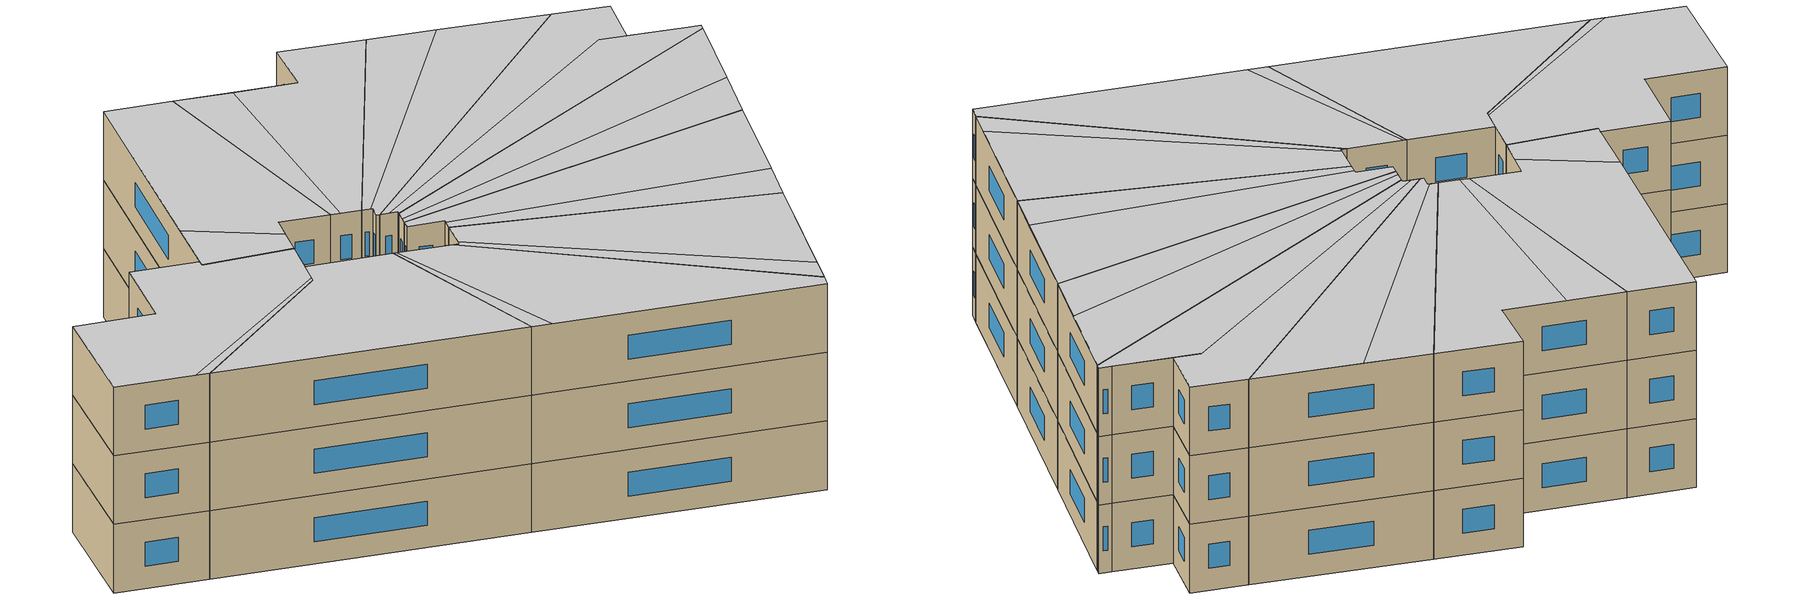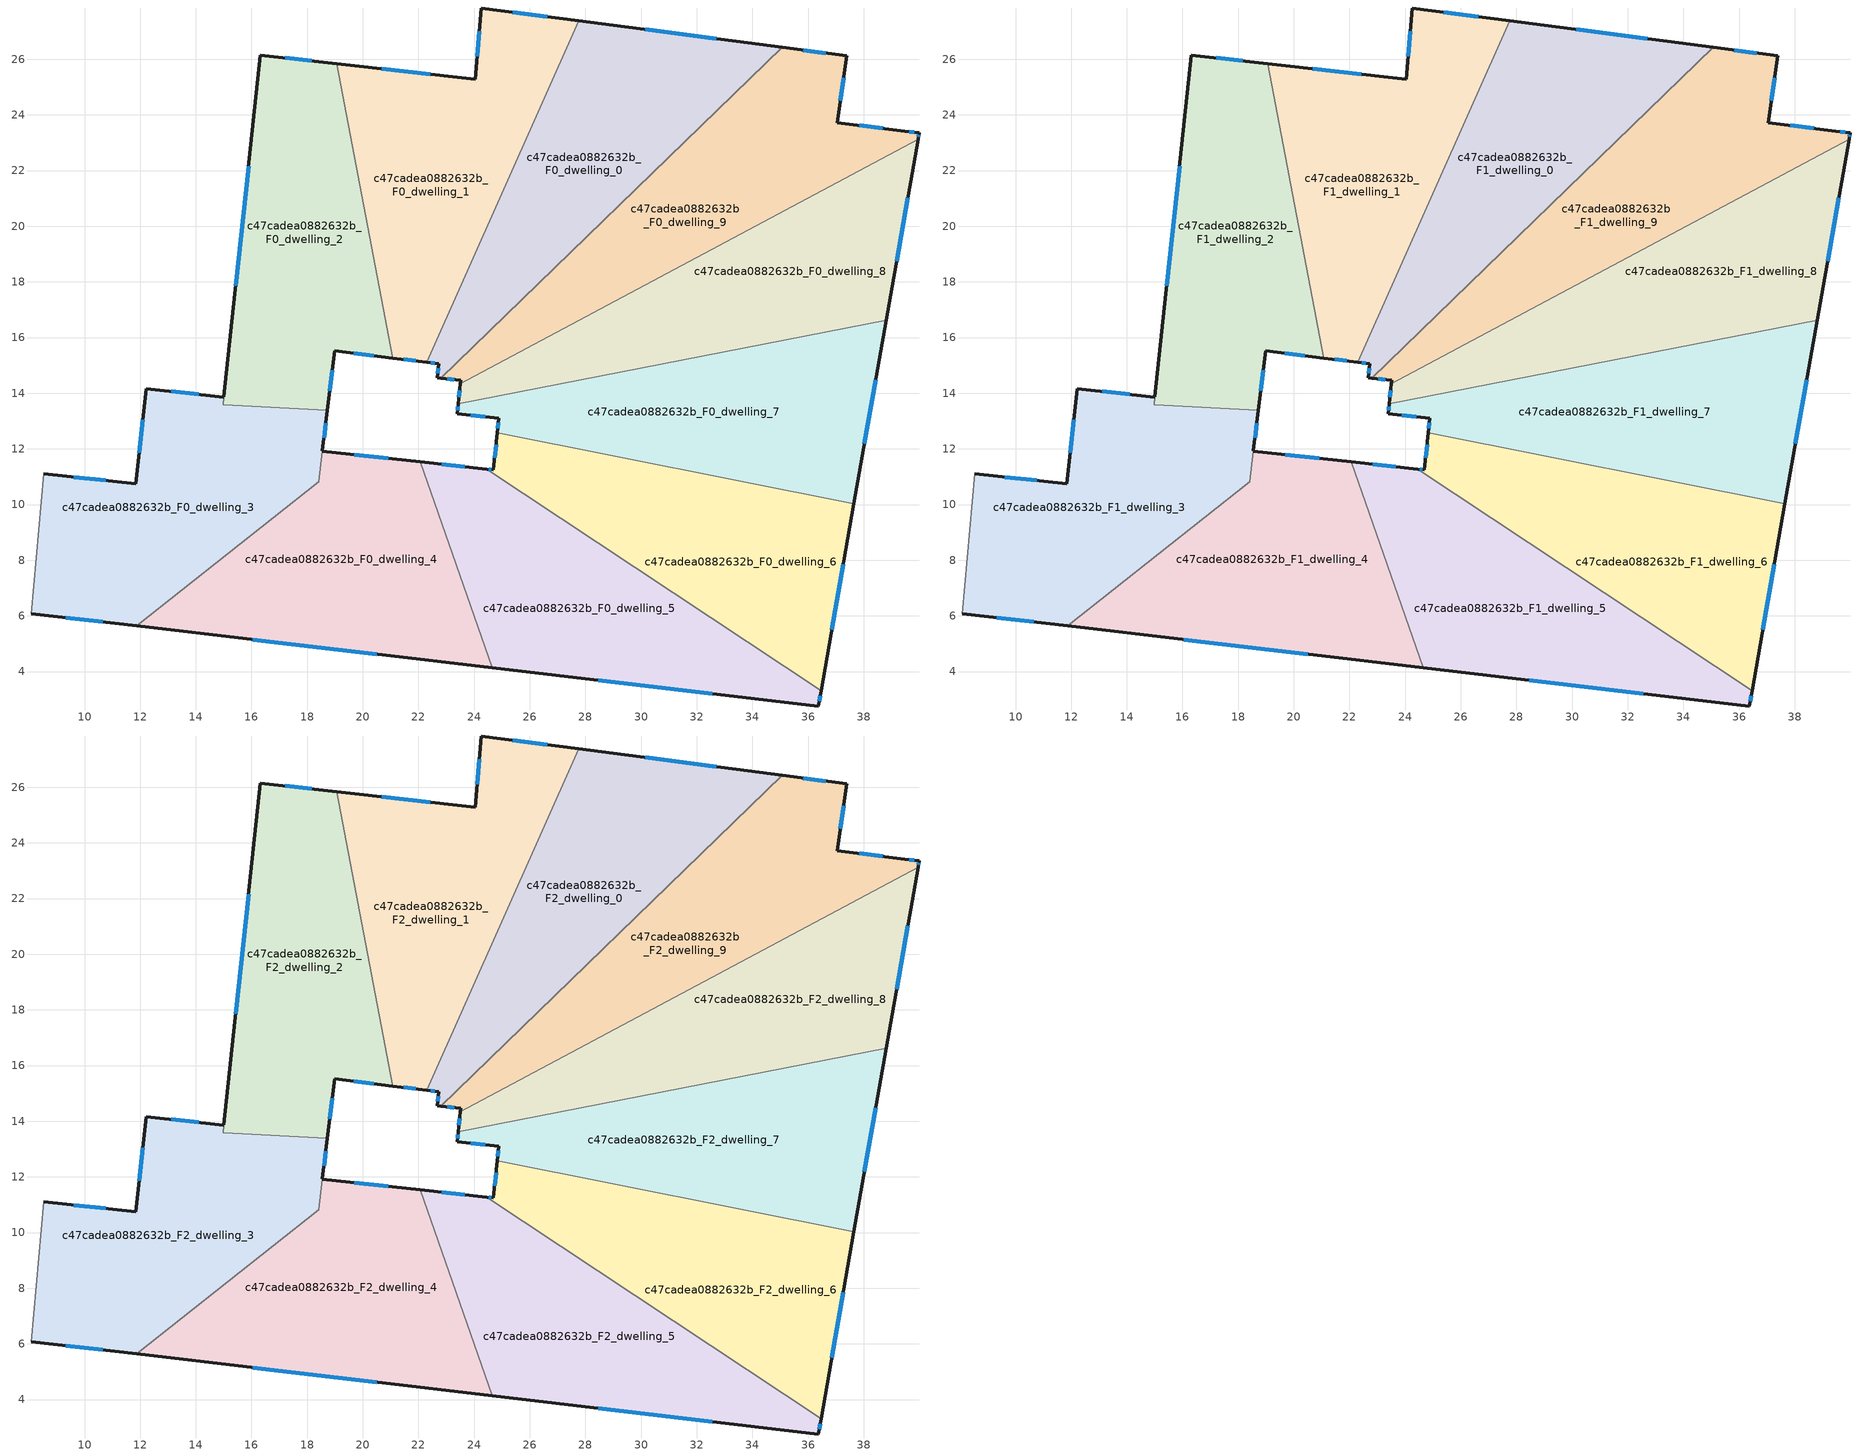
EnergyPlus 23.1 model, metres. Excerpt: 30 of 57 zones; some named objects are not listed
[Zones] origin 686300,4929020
c47cadea0882632b_F0_dwelling_0
 floor ground (EU_floor_Construction): 35.06,26.43 22.8,14.54 22.67,14.55 22.73,15.06 22.3,15.12 27.77,27.38 z0
 wall outside (EU_wall_Construction): 22.3,15.12 22.73,15.06 22.67,14.55 22.8,14.54 / 35.06,26.43 27.77,27.38 z0:3
 wall to c47cadea0882632b_F0_dwelling_1 (EU_wall_Construction): 27.77,27.38 22.3,15.12 z0:3
 wall to c47cadea0882632b_F0_dwelling_9 (EU_wall_Construction): 22.8,14.54 35.06,26.43 z0:3
 window (EU_Window_Construction): 22.71,14.9 22.69,14.72 / 22.44,15.1 22.59,15.08 / 32.69,26.74 30.14,27.07 z0.98:2.02
c47cadea0882632b_F0_dwelling_1
 floor ground (EU_floor_Construction): 27.77,27.38 22.3,15.12 21.08,15.26 19.06,25.84 24.04,25.28 24.25,27.84 z0
 wall outside (EU_wall_Construction): 27.77,27.38 24.25,27.84 24.04,25.28 19.06,25.84 / 21.08,15.26 22.3,15.12 z0:3
 wall to c47cadea0882632b_F0_dwelling_2 (EU_wall_Construction): 19.06,25.84 21.08,15.26 z0:3
 window (EU_Window_Construction): 26.62,27.53 25.39,27.69 / 21.47,15.22 21.9,15.16 / 22.42,25.46 20.68,25.66 / 24.18,27.01 24.11,26.11 z0.98:2.02
c47cadea0882632b_F0_dwelling_2
 floor ground (EU_floor_Construction): 19.06,25.84 21.08,15.26 18.99,15.52 18.73,13.39 14.99,13.59 16.32,26.15 z0
 wall outside (EU_wall_Construction): 19.06,25.84 16.32,26.15 15.01,13.87 / 18.73,13.39 18.99,15.52 21.08,15.26 z0:3
 wall to c47cadea0882632b_F0_dwelling_3 (EU_wall_Construction): 15.01,13.86 14.98,13.59 / 14.99,13.59 18.73,13.39 z0:3
 window (EU_Window_Construction): 15.89,22.16 15.44,17.86 / 18.17,25.94 17.21,26.05 / 19.67,15.44 20.4,15.35 / 18.81,14.08 18.91,14.83 z0.98:2.02
c47cadea0882632b_F0_dwelling_3
 floor ground (EU_floor_Construction): 18.73,13.39 18.42,10.83 11.88,5.64 8.09,6.08 8.53,11.1 11.84,10.75 12.21,14.16 15.01,13.86 14.98,13.59 z0
 wall outside (EU_wall_Construction): 18.55,11.93 18.73,13.39 / 8.09,6.08 11.88,5.64 / 15.01,13.86 12.21,14.16 11.84,10.75 8.53,11.1 z0:3
 wall to c47cadea0882632b_F0_dwelling_4 (EU_wall_Construction): 18.42,10.83 18.55,11.92 / 11.88,5.64 18.41,10.82 z0:3
 wall adiabatic (EU_wall_Construction): 8.53,11.1 8.09,6.08 z0:3
 window (EU_Window_Construction): 18.61,12.4 18.67,12.91 / 9.32,5.94 10.65,5.78 / 10.76,10.87 9.61,10.99 / 12.09,13.05 11.96,11.86 / 14.1,13.96 13.12,14.06 z0.98:2.02
c47cadea0882632b_F0_dwelling_4
 floor ground (EU_floor_Construction): 22.06,11.53 24.66,4.14 11.88,5.64 18.42,10.83 18.55,11.92 z0
 wall outside (EU_wall_Construction): 22.06,11.53 18.55,11.92 / 11.88,5.64 24.66,4.14 z0:3
 wall to c47cadea0882632b_F0_dwelling_5 (EU_wall_Construction): 24.66,4.14 22.06,11.53 z0:3
 window (EU_Window_Construction): 20.92,11.66 19.69,11.8 / 16.04,5.15 20.5,4.62 z0.98:2.02
c47cadea0882632b_F0_dwelling_5
 floor ground (EU_floor_Construction): 36.47,3.31 36.37,2.76 24.66,4.14 22.06,11.53 24.45,11.27 z0
 wall outside (EU_wall_Construction): 24.45,11.27 22.06,11.53 / 24.66,4.14 36.37,2.76 36.47,3.31 z0:3
 wall to c47cadea0882632b_F0_dwelling_6 (EU_wall_Construction): 36.47,3.31 24.45,11.27 z0:3
 window (EU_Window_Construction): 23.67,11.35 22.84,11.45 / 36.4,2.94 36.44,3.13 / 28.47,3.69 32.56,3.21 z0.98:2.02
c47cadea0882632b_F0_dwelling_6
 floor ground (EU_floor_Construction): 37.65,10.04 36.47,3.31 24.45,11.27 24.69,11.24 24.83,12.58 z0
 wall outside (EU_wall_Construction): 24.83,12.58 24.69,11.24 24.45,11.27 / 36.47,3.31 37.65,10.04 z0:3
 wall to c47cadea0882632b_F0_dwelling_7 (EU_wall_Construction): 37.65,10.04 24.83,12.58 z0:3
 window (EU_Window_Construction): 24.61,11.25 24.53,11.26 / 24.79,12.14 24.74,11.68 / 36.85,5.5 37.26,7.85 z0.98:2.02
c47cadea0882632b_F0_dwelling_7
 floor ground (EU_floor_Construction): 38.81,16.63 37.65,10.04 24.83,12.58 24.89,13.1 23.39,13.26 23.43,13.63 z0
 wall outside (EU_wall_Construction): 23.43,13.63 23.39,13.26 24.89,13.1 24.83,12.58 / 37.65,10.04 38.81,16.63 z0:3
 wall to c47cadea0882632b_F0_dwelling_8 (EU_wall_Construction): 38.81,16.63 23.43,13.63 z0:3
 window (EU_Window_Construction): 24.87,12.93 24.85,12.75 / 23.88,13.21 24.4,13.15 / 23.42,13.51 23.4,13.38 / 38.02,12.18 38.43,14.48 z0.98:2.02
c47cadea0882632b_F0_dwelling_8
 floor ground (EU_floor_Construction): 39.95,23.13 38.81,16.63 23.43,13.63 23.51,14.34 z0
 wall outside (EU_wall_Construction): 23.51,14.34 23.43,13.63 / 38.81,16.63 39.95,23.13 z0:3
 wall to c47cadea0882632b_F0_dwelling_9 (EU_wall_Construction): 39.95,23.13 23.51,14.34 z0:3
 window (EU_Window_Construction): 23.48,14.11 23.46,13.86 / 39.18,18.74 39.58,21.02 z0.98:2.02
c47cadea0882632b_F0_dwelling_9
 floor ground (EU_floor_Construction): 37.39,26.12 37.04,23.72 39.47,23.42 39.99,23.36 39.95,23.13 23.51,14.34 23.52,14.46 22.8,14.54 35.06,26.43 z0
 wall outside (EU_wall_Construction): 39.95,23.13 39.99,23.36 39.47,23.42 37.04,23.72 37.39,26.12 35.06,26.43 / 22.8,14.54 23.52,14.46 23.51,14.34 z0:3
 window (EU_Window_Construction): 38.68,23.52 37.83,23.62 / 39.82,23.38 39.64,23.4 / 39.96,23.21 39.98,23.29 / 23.03,14.51 23.28,14.49 / 36.63,26.22 35.82,26.33 / 37.15,24.5 37.28,25.34 z0.98:2.02
c47cadea0882632b_F1_dwelling_0
 floor to c47cadea0882632b_F0_dwelling_0 (EU_floor_Construction): 35.06,26.43 22.8,14.54 22.67,14.55 22.73,15.06 22.3,15.12 27.77,27.38 z3
 wall outside (EU_wall_Construction): 22.3,15.12 22.73,15.06 22.67,14.55 22.8,14.54 / 35.06,26.43 27.77,27.38 z3:6
 wall to c47cadea0882632b_F1_dwelling_1 (EU_wall_Construction): 27.77,27.38 22.3,15.12 z3:6
 wall to c47cadea0882632b_F1_dwelling_9 (EU_wall_Construction): 22.8,14.54 35.06,26.43 z3:6
 window (EU_Window_Construction): 22.71,14.9 22.69,14.72 / 22.44,15.1 22.59,15.08 / 32.69,26.74 30.14,27.07 z3.98:5.02
c47cadea0882632b_F1_dwelling_1
 floor to c47cadea0882632b_F0_dwelling_1 (EU_floor_Construction): 27.77,27.38 22.3,15.12 21.08,15.26 19.06,25.84 24.04,25.28 24.25,27.84 z3
 wall outside (EU_wall_Construction): 27.77,27.38 24.25,27.84 24.04,25.28 19.06,25.84 / 21.08,15.26 22.3,15.12 z3:6
 wall to c47cadea0882632b_F1_dwelling_2 (EU_wall_Construction): 19.06,25.84 21.08,15.26 z3:6
 window (EU_Window_Construction): 26.62,27.53 25.39,27.69 / 21.47,15.22 21.9,15.16 / 22.42,25.46 20.68,25.66 / 24.18,27.01 24.11,26.11 z3.98:5.02
c47cadea0882632b_F1_dwelling_2
 floor to c47cadea0882632b_F0_dwelling_2 (EU_floor_Construction): 19.06,25.84 21.08,15.26 18.99,15.52 18.73,13.39 14.99,13.59 16.32,26.15 z3
 wall outside (EU_wall_Construction): 19.06,25.84 16.32,26.15 15.01,13.87 / 18.73,13.39 18.99,15.52 21.08,15.26 z3:6
 wall to c47cadea0882632b_F1_dwelling_3 (EU_wall_Construction): 15.01,13.86 14.98,13.59 / 14.99,13.59 18.73,13.39 z3:6
 window (EU_Window_Construction): 15.89,22.16 15.44,17.86 / 18.17,25.94 17.21,26.05 / 19.67,15.44 20.4,15.35 / 18.81,14.08 18.91,14.83 z3.98:5.02
c47cadea0882632b_F1_dwelling_3
 floor to c47cadea0882632b_F0_dwelling_3 (EU_floor_Construction): 18.73,13.39 18.42,10.83 11.88,5.64 8.09,6.08 8.53,11.1 11.84,10.75 12.21,14.16 15.01,13.86 14.98,13.59 z3
 wall outside (EU_wall_Construction): 18.55,11.93 18.73,13.39 / 8.09,6.08 11.88,5.64 / 15.01,13.86 12.21,14.16 11.84,10.75 8.53,11.1 z3:6
 wall to c47cadea0882632b_F1_dwelling_4 (EU_wall_Construction): 18.42,10.83 18.55,11.92 / 11.88,5.64 18.41,10.82 z3:6
 wall adiabatic (EU_wall_Construction): 8.53,11.1 8.09,6.08 z3:6
 window (EU_Window_Construction): 18.61,12.4 18.67,12.91 / 9.32,5.94 10.65,5.78 / 10.76,10.87 9.61,10.99 / 12.09,13.05 11.96,11.86 / 14.1,13.96 13.12,14.06 z3.98:5.02
c47cadea0882632b_F1_dwelling_4
 floor to c47cadea0882632b_F0_dwelling_4 (EU_floor_Construction): 22.06,11.53 24.66,4.14 11.88,5.64 18.42,10.83 18.55,11.92 z3
 wall outside (EU_wall_Construction): 22.06,11.53 18.55,11.92 / 11.88,5.64 24.66,4.14 z3:6
 wall to c47cadea0882632b_F1_dwelling_5 (EU_wall_Construction): 24.66,4.14 22.06,11.53 z3:6
 window (EU_Window_Construction): 20.92,11.66 19.69,11.8 / 16.04,5.15 20.5,4.62 z3.98:5.02
c47cadea0882632b_F1_dwelling_5
 floor to c47cadea0882632b_F0_dwelling_5 (EU_floor_Construction): 36.47,3.31 36.37,2.76 24.66,4.14 22.06,11.53 24.45,11.27 z3
 wall outside (EU_wall_Construction): 24.45,11.27 22.06,11.53 / 24.66,4.14 36.37,2.76 36.47,3.31 z3:6
 wall to c47cadea0882632b_F1_dwelling_6 (EU_wall_Construction): 36.47,3.31 24.45,11.27 z3:6
 window (EU_Window_Construction): 23.67,11.35 22.84,11.45 / 36.4,2.94 36.44,3.13 / 28.47,3.69 32.56,3.21 z3.98:5.02
c47cadea0882632b_F1_dwelling_6
 floor to c47cadea0882632b_F0_dwelling_6 (EU_floor_Construction): 37.65,10.04 36.47,3.31 24.45,11.27 24.69,11.24 24.83,12.58 z3
 wall outside (EU_wall_Construction): 24.83,12.58 24.69,11.24 24.45,11.27 / 36.47,3.31 37.65,10.04 z3:6
 wall to c47cadea0882632b_F1_dwelling_7 (EU_wall_Construction): 37.65,10.04 24.83,12.58 z3:6
 window (EU_Window_Construction): 24.61,11.25 24.53,11.26 / 24.79,12.14 24.74,11.68 / 36.85,5.5 37.26,7.85 z3.98:5.02
c47cadea0882632b_F1_dwelling_7
 floor to c47cadea0882632b_F0_dwelling_7 (EU_floor_Construction): 38.81,16.63 37.65,10.04 24.83,12.58 24.89,13.1 23.39,13.26 23.43,13.63 z3
 wall outside (EU_wall_Construction): 23.43,13.63 23.39,13.26 24.89,13.1 24.83,12.58 / 37.65,10.04 38.81,16.63 z3:6
 wall to c47cadea0882632b_F1_dwelling_8 (EU_wall_Construction): 38.81,16.63 23.43,13.63 z3:6
 window (EU_Window_Construction): 24.87,12.93 24.85,12.75 / 23.88,13.21 24.4,13.15 / 23.42,13.51 23.4,13.38 / 38.02,12.18 38.43,14.48 z3.98:5.02
c47cadea0882632b_F1_dwelling_8
 floor to c47cadea0882632b_F0_dwelling_8 (EU_floor_Construction): 39.95,23.13 38.81,16.63 23.43,13.63 23.51,14.34 z3
 wall outside (EU_wall_Construction): 23.51,14.34 23.43,13.63 / 38.81,16.63 39.95,23.13 z3:6
 wall to c47cadea0882632b_F1_dwelling_9 (EU_wall_Construction): 39.95,23.13 23.51,14.34 z3:6
 window (EU_Window_Construction): 23.48,14.11 23.46,13.86 / 39.18,18.74 39.58,21.02 z3.98:5.02
c47cadea0882632b_F1_dwelling_9
 floor to c47cadea0882632b_F0_dwelling_9 (EU_floor_Construction): 37.39,26.12 37.04,23.72 39.47,23.42 39.99,23.36 39.95,23.13 23.51,14.34 23.52,14.46 22.8,14.54 35.06,26.43 z3
 wall outside (EU_wall_Construction): 39.95,23.13 39.99,23.36 39.47,23.42 37.04,23.72 37.39,26.12 35.06,26.43 / 22.8,14.54 23.52,14.46 23.51,14.34 z3:6
 window (EU_Window_Construction): 38.68,23.52 37.83,23.62 / 39.82,23.38 39.64,23.4 / 39.96,23.21 39.98,23.29 / 23.03,14.51 23.28,14.49 / 36.63,26.22 35.82,26.33 / 37.15,24.5 37.28,25.34 z3.98:5.02
c47cadea0882632b_F2_dwelling_0
 floor to c47cadea0882632b_F1_dwelling_0 (EU_floor_Construction): 35.06,26.43 22.8,14.54 22.67,14.55 22.73,15.06 22.3,15.12 27.77,27.38 z6
 wall outside (EU_wall_Construction): 22.3,15.12 22.73,15.06 22.67,14.55 22.8,14.54 / 35.06,26.43 27.77,27.38 z6:9
 wall to c47cadea0882632b_F2_dwelling_1 (EU_wall_Construction): 27.77,27.38 22.3,15.12 z6:9
 wall to c47cadea0882632b_F2_dwelling_9 (EU_wall_Construction): 22.8,14.54 35.06,26.43 z6:9
 window (EU_Window_Construction): 22.71,14.9 22.69,14.72 / 22.44,15.1 22.59,15.08 / 32.69,26.74 30.14,27.07 z6.98:8.02
 ceiling to c47cadea0882632b_F3_dwelling_7 (EU_floor_Construction): 35.06,26.43 30.55,27.02 22.67,15.07 22.73,15.06 22.67,14.55 22.8,14.54 z9
 ceiling to c47cadea0882632b_F3_dwelling_8 (EU_floor_Construction): 22.67,15.07 30.55,27.02 27.77,27.38 22.3,15.12 z9
c47cadea0882632b_F2_dwelling_1
 floor to c47cadea0882632b_F1_dwelling_1 (EU_floor_Construction): 27.77,27.38 22.3,15.12 21.08,15.26 19.06,25.84 24.04,25.28 24.25,27.84 z6
 wall outside (EU_wall_Construction): 27.77,27.38 24.25,27.84 24.04,25.28 19.06,25.84 / 21.08,15.26 22.3,15.12 z6:9
 wall to c47cadea0882632b_F2_dwelling_2 (EU_wall_Construction): 19.06,25.84 21.08,15.26 z6:9
 window (EU_Window_Construction): 26.62,27.53 25.39,27.69 / 21.47,15.22 21.9,15.16 / 22.42,25.46 20.68,25.66 / 24.18,27.01 24.11,26.11 z6.98:8.02
 ceiling to c47cadea0882632b_F3_dwelling_8 (EU_floor_Construction): 22.3,15.12 27.77,27.38 24.25,27.84 24.04,25.28 21.46,25.57 21.46,15.22 z9
 ceiling to c47cadea0882632b_F3_dwelling_0 (EU_floor_Construction): 21.46,15.22 21.46,25.57 19.06,25.84 21.08,15.27 z9
c47cadea0882632b_F2_dwelling_2
 floor to c47cadea0882632b_F1_dwelling_2 (EU_floor_Construction): 19.06,25.84 21.08,15.26 18.99,15.52 18.73,13.39 14.99,13.59 16.32,26.15 z6
 wall outside (EU_wall_Construction): 19.06,25.84 16.32,26.15 15.01,13.87 / 18.73,13.39 18.99,15.52 21.08,15.26 z6:9
 wall to c47cadea0882632b_F2_dwelling_3 (EU_wall_Construction): 15.01,13.86 14.98,13.59 / 14.99,13.59 18.73,13.39 z6:9
 window (EU_Window_Construction): 15.89,22.16 15.44,17.86 / 18.17,25.94 17.21,26.05 / 19.67,15.44 20.4,15.35 / 18.81,14.08 18.91,14.83 z6.98:8.02
 ceiling to c47cadea0882632b_F3_dwelling_0 (EU_floor_Construction): 21.08,15.27 19.06,25.84 16.32,26.15 15.28,16.38 18.87,14.56 18.99,15.52 z9
 ceiling to c47cadea0882632b_F3_dwelling_1 (EU_floor_Construction): 18.73,13.39 18.87,14.56 15.28,16.38 15.01,13.87 14.98,13.59 z9
c47cadea0882632b_F2_dwelling_3
 floor to c47cadea0882632b_F1_dwelling_3 (EU_floor_Construction): 18.73,13.39 18.42,10.83 11.88,5.64 8.09,6.08 8.53,11.1 11.84,10.75 12.21,14.16 15.01,13.86 14.98,13.59 z6
 wall outside (EU_wall_Construction): 18.55,11.93 18.73,13.39 / 8.09,6.08 11.88,5.64 / 15.01,13.86 12.21,14.16 11.84,10.75 8.53,11.1 z6:9
 wall to c47cadea0882632b_F2_dwelling_4 (EU_wall_Construction): 18.42,10.83 18.55,11.92 / 11.88,5.64 18.41,10.82 z6:9
 wall adiabatic (EU_wall_Construction): 8.53,11.1 8.09,6.08 z6:9
 window (EU_Window_Construction): 18.61,12.4 18.67,12.91 / 9.32,5.94 10.65,5.78 / 10.76,10.87 9.61,10.99 / 12.09,13.05 11.96,11.86 / 14.1,13.96 13.12,14.06 z6.98:8.02
 ceiling to c47cadea0882632b_F3_dwelling_1 (EU_floor_Construction): 18.43,11 18.73,13.39 14.98,13.59 15.01,13.86 12.21,14.16 11.84,10.75 8.53,11.1 8.09,6.08 11.29,5.71 z9
 ceiling to c47cadea0882632b_F3_dwelling_2 (EU_floor_Construction): 18.41,10.82 18.43,11 11.29,5.71 11.88,5.64 z9
c47cadea0882632b_F2_dwelling_4
 floor to c47cadea0882632b_F1_dwelling_4 (EU_floor_Construction): 22.06,11.53 24.66,4.14 11.88,5.64 18.42,10.83 18.55,11.92 z6
 wall outside (EU_wall_Construction): 22.06,11.53 18.55,11.92 / 11.88,5.64 24.66,4.14 z6:9
 wall to c47cadea0882632b_F2_dwelling_5 (EU_wall_Construction): 24.66,4.14 22.06,11.53 z6:9
 window (EU_Window_Construction): 20.92,11.66 19.69,11.8 / 16.04,5.15 20.5,4.62 z6.98:8.02
 ceiling to c47cadea0882632b_F3_dwelling_2 (EU_floor_Construction): 24.66,4.14 22.06,11.53 18.55,11.92 18.42,10.83 11.88,5.64 z9
c47cadea0882632b_F2_dwelling_5
 floor to c47cadea0882632b_F1_dwelling_5 (EU_floor_Construction): 36.47,3.31 36.37,2.76 24.66,4.14 22.06,11.53 24.45,11.27 z6
 wall outside (EU_wall_Construction): 24.45,11.27 22.06,11.53 / 24.66,4.14 36.37,2.76 36.47,3.31 z6:9
 wall to c47cadea0882632b_F2_dwelling_6 (EU_wall_Construction): 36.47,3.31 24.45,11.27 z6:9
 window (EU_Window_Construction): 23.67,11.35 22.84,11.45 / 36.4,2.94 36.44,3.13 / 28.47,3.69 32.56,3.21 z6.98:8.02
 ceiling to c47cadea0882632b_F3_dwelling_3 (EU_floor_Construction): 36.37,2.76 36.47,3.31 24.45,11.27 22.22,11.52 25.49,4.04 z9
 ceiling to c47cadea0882632b_F3_dwelling_2 (EU_floor_Construction): 25.49,4.04 22.22,11.52 22.06,11.53 24.66,4.14 z9
c47cadea0882632b_F2_dwelling_6
 floor to c47cadea0882632b_F1_dwelling_6 (EU_floor_Construction): 37.65,10.04 36.47,3.31 24.45,11.27 24.69,11.24 24.83,12.58 z6
 wall outside (EU_wall_Construction): 24.83,12.58 24.69,11.24 24.45,11.27 / 36.47,3.31 37.65,10.04 z6:9
 wall to c47cadea0882632b_F2_dwelling_7 (EU_wall_Construction): 37.65,10.04 24.83,12.58 z6:9
 window (EU_Window_Construction): 24.61,11.25 24.53,11.26 / 24.79,12.14 24.74,11.68 / 36.85,5.5 37.26,7.85 z6.98:8.02
 ceiling to c47cadea0882632b_F3_dwelling_4 (EU_floor_Construction): 36.67,4.5 37.65,10.04 24.83,12.58 24.7,11.38 z9
 ceiling to c47cadea0882632b_F3_dwelling_3 (EU_floor_Construction): 36.47,3.31 36.67,4.5 24.7,11.38 24.69,11.24 24.45,11.27 z9
c47cadea0882632b_F2_dwelling_7
 floor to c47cadea0882632b_F1_dwelling_7 (EU_floor_Construction): 38.81,16.63 37.65,10.04 24.83,12.58 24.89,13.1 23.39,13.26 23.43,13.63 z6
 wall outside (EU_wall_Construction): 23.43,13.63 23.39,13.26 24.89,13.1 24.83,12.58 / 37.65,10.04 38.81,16.63 z6:9
 wall to c47cadea0882632b_F2_dwelling_8 (EU_wall_Construction): 38.81,16.63 23.43,13.63 z6:9
 window (EU_Window_Construction): 24.87,12.93 24.85,12.75 / 23.88,13.21 24.4,13.15 / 23.42,13.51 23.4,13.38 / 38.02,12.18 38.43,14.48 z6.98:8.02
 ceiling to c47cadea0882632b_F3_dwelling_5 (EU_floor_Construction): 37.99,11.96 38.81,16.63 23.43,13.63 23.39,13.26 24.89,13.1 24.88,12.98 z9
 ceiling to c47cadea0882632b_F3_dwelling_4 (EU_floor_Construction): 37.65,10.04 37.99,11.96 24.88,12.98 24.83,12.58 z9
c47cadea0882632b_F2_dwelling_8
 floor to c47cadea0882632b_F1_dwelling_8 (EU_floor_Construction): 39.95,23.13 38.81,16.63 23.43,13.63 23.51,14.34 z6
 wall outside (EU_wall_Construction): 23.51,14.34 23.43,13.63 / 38.81,16.63 39.95,23.13 z6:9
 wall to c47cadea0882632b_F2_dwelling_9 (EU_wall_Construction): 39.95,23.13 23.51,14.34 z6:9
 window (EU_Window_Construction): 23.48,14.11 23.46,13.86 / 39.18,18.74 39.58,21.02 z6.98:8.02
 ceiling to c47cadea0882632b_F3_dwelling_6 (EU_floor_Construction): 39.26,19.22 39.95,23.13 23.51,14.34 23.46,13.92 z9
 ceiling to c47cadea0882632b_F3_dwelling_5 (EU_floor_Construction): 38.81,16.63 39.26,19.22 23.46,13.92 23.43,13.63 z9
c47cadea0882632b_F2_dwelling_9
 floor to c47cadea0882632b_F1_dwelling_9 (EU_floor_Construction): 37.39,26.12 37.04,23.72 39.47,23.42 39.99,23.36 39.95,23.13 23.51,14.34 23.52,14.46 22.8,14.54 35.06,26.43 z6
 wall outside (EU_wall_Construction): 39.95,23.13 39.99,23.36 39.47,23.42 37.04,23.72 37.39,26.12 35.06,26.43 / 22.8,14.54 23.52,14.46 23.51,14.34 z6:9
 window (EU_Window_Construction): 38.68,23.52 37.83,23.62 / 39.82,23.38 39.64,23.4 / 39.96,23.21 39.98,23.29 / 23.03,14.51 23.28,14.49 / 36.63,26.22 35.82,26.33 / 37.15,24.5 37.28,25.34 z6.98:8.02
 ceiling to c47cadea0882632b_F3_dwelling_7 (EU_floor_Construction): 37.04,23.72 37.39,26.12 35.06,26.43 22.8,14.54 23.17,14.5 35.92,23.86 z9
 ceiling to c47cadea0882632b_F3_dwelling_6 (EU_floor_Construction): 39.95,23.13 39.99,23.36 39.47,23.42 35.91,23.86 23.17,14.5 23.52,14.46 23.51,14.34 z9
[Building]
EU S2 Campaign: North Axis=0; Terrain=City; Solar Distribution=FullExterior
[Site:Location]
Bologna: Latitude=44.5; Longitude=11.25; Time Zone=1; Elevation=37
[SizingPeriod:WeatherFileDays]
AnnualSizingPeriod: Begin Month=1; Begin Day of Month=1; End Month=12; End Day of Month=31; Day of Week for Start Day=Monday; Use Weather File Daylight Saving Period=No; Use Weather File Rain and Snow Indicators=No
[MATERIAL]
EU_InternalMass_Material: Roughness=MediumRough; Thickness=0.1; Conductivity=1; Density=1800; Specific Heat=900; Thermal Absorptance=0.9; Solar Absorptance=0.7; Visible Absorptance=0.7
[MATERIAL:NOMASS] Roughness=MediumRough; Thermal Absorptance=0.9; Solar Absorptance=0.7; Visible Absorptance=0.7
Name | Thermal Resistance
EU_wall_NoMass | 0.905828
EU_floor_NoMass | 0.67114
[WINDOWMATERIAL:SIMPLEGLAZINGSYSTEM]
EU_Window_SimpleGlazing: UFactor=4.52486; Solar Heat Gain Coefficient=0.85; Visible Transmittance=0.85
[CONSTRUCTION]
EU_wall_Construction: EU_wall_NoMass
EU_floor_Construction: EU_floor_NoMass
EU_Window_Construction: EU_Window_SimpleGlazing
EU_InternalMass_Construction: EU_InternalMass_Material
[ZONE] Type=1; Multiplier=1; Ceiling Height=autocalculate; Floor Area=autocalculate; Part of Total Floor Area=Yes
Name | Volume
c47cadea0882632b_F0_dwelling_0; c47cadea0882632b_F1_dwelling_0; c47cadea0882632b_F2_dwelling_0 | 161.39
c47cadea0882632b_F0_dwelling_1; c47cadea0882632b_F1_dwelling_1; c47cadea0882632b_F2_dwelling_1 | 161.367
c47cadea0882632b_F0_dwelling_2; c47cadea0882632b_F1_dwelling_2; c47cadea0882632b_F2_dwelling_2 | 158.353
c47cadea0882632b_F0_dwelling_3; c47cadea0882632b_F1_dwelling_3; c47cadea0882632b_F2_dwelling_3 | 162.494
c47cadea0882632b_F0_dwelling_4; c47cadea0882632b_F1_dwelling_4; c47cadea0882632b_F2_dwelling_4 | 163.197
c47cadea0882632b_F0_dwelling_5; c47cadea0882632b_F1_dwelling_5; c47cadea0882632b_F2_dwelling_5 | 161.371
c47cadea0882632b_F0_dwelling_6; c47cadea0882632b_F1_dwelling_6; c47cadea0882632b_F2_dwelling_6 | 161.405
c47cadea0882632b_F0_dwelling_7; c47cadea0882632b_F1_dwelling_7; c47cadea0882632b_F2_dwelling_7 | 161.389
c47cadea0882632b_F0_dwelling_8; c47cadea0882632b_F1_dwelling_8; c47cadea0882632b_F2_dwelling_8 | 161.368
c47cadea0882632b_F0_dwelling_9; c47cadea0882632b_F1_dwelling_9; c47cadea0882632b_F2_dwelling_9 | 161.384
[INTERNALMASS] Construction=EU_InternalMass_Construction
Name | Zone or ZoneList | Surface Area
c47cadea0882632b_F0_dwelling_0_EU_InternalMass | c47cadea0882632b_F0_dwelling_0 | 53.7966
c47cadea0882632b_F0_dwelling_1_EU_InternalMass | c47cadea0882632b_F0_dwelling_1 | 53.789
c47cadea0882632b_F0_dwelling_2_EU_InternalMass | c47cadea0882632b_F0_dwelling_2 | 52.8137
c47cadea0882632b_F0_dwelling_3_EU_InternalMass | c47cadea0882632b_F0_dwelling_3 | 54.165
c47cadea0882632b_F0_dwelling_4_EU_InternalMass | c47cadea0882632b_F0_dwelling_4 | 54.3994
c47cadea0882632b_F0_dwelling_5_EU_InternalMass | c47cadea0882632b_F0_dwelling_5 | 53.7903
c47cadea0882632b_F0_dwelling_6_EU_InternalMass | c47cadea0882632b_F0_dwelling_6 | 53.8022
c47cadea0882632b_F0_dwelling_7_EU_InternalMass | c47cadea0882632b_F0_dwelling_7 | 53.7958
c47cadea0882632b_F0_dwelling_8_EU_InternalMass | c47cadea0882632b_F0_dwelling_8 | 53.7896
c47cadea0882632b_F0_dwelling_9_EU_InternalMass | c47cadea0882632b_F0_dwelling_9 | 53.7951
c47cadea0882632b_F1_dwelling_0_EU_InternalMass | c47cadea0882632b_F1_dwelling_0 | 53.7966
c47cadea0882632b_F1_dwelling_1_EU_InternalMass | c47cadea0882632b_F1_dwelling_1 | 53.789
c47cadea0882632b_F1_dwelling_2_EU_InternalMass | c47cadea0882632b_F1_dwelling_2 | 52.8137
c47cadea0882632b_F1_dwelling_3_EU_InternalMass | c47cadea0882632b_F1_dwelling_3 | 54.165
c47cadea0882632b_F1_dwelling_4_EU_InternalMass | c47cadea0882632b_F1_dwelling_4 | 54.3994
c47cadea0882632b_F1_dwelling_5_EU_InternalMass | c47cadea0882632b_F1_dwelling_5 | 53.7903
c47cadea0882632b_F1_dwelling_6_EU_InternalMass | c47cadea0882632b_F1_dwelling_6 | 53.8022
c47cadea0882632b_F1_dwelling_7_EU_InternalMass | c47cadea0882632b_F1_dwelling_7 | 53.7958
c47cadea0882632b_F1_dwelling_8_EU_InternalMass | c47cadea0882632b_F1_dwelling_8 | 53.7896
c47cadea0882632b_F1_dwelling_9_EU_InternalMass | c47cadea0882632b_F1_dwelling_9 | 53.7951
c47cadea0882632b_F2_dwelling_0_EU_InternalMass | c47cadea0882632b_F2_dwelling_0 | 53.7966
c47cadea0882632b_F2_dwelling_1_EU_InternalMass | c47cadea0882632b_F2_dwelling_1 | 53.789
c47cadea0882632b_F2_dwelling_2_EU_InternalMass | c47cadea0882632b_F2_dwelling_2 | 52.8137
c47cadea0882632b_F2_dwelling_3_EU_InternalMass | c47cadea0882632b_F2_dwelling_3 | 54.165
c47cadea0882632b_F2_dwelling_4_EU_InternalMass | c47cadea0882632b_F2_dwelling_4 | 54.3994
c47cadea0882632b_F2_dwelling_5_EU_InternalMass | c47cadea0882632b_F2_dwelling_5 | 53.7903
c47cadea0882632b_F2_dwelling_6_EU_InternalMass | c47cadea0882632b_F2_dwelling_6 | 53.8022
c47cadea0882632b_F2_dwelling_7_EU_InternalMass | c47cadea0882632b_F2_dwelling_7 | 53.7958
c47cadea0882632b_F2_dwelling_8_EU_InternalMass | c47cadea0882632b_F2_dwelling_8 | 53.7896
c47cadea0882632b_F2_dwelling_9_EU_InternalMass | c47cadea0882632b_F2_dwelling_9 | 53.7951
[OTHEREQUIPMENT] Fuel Type=Electricity; Design Level Calculation Method=Watts/Area; Power per Zone Floor Area=1; Fraction Latent=0; Fraction Radiant=0; Fraction Lost=0; Carbon Dioxide Generation Rate=0; EndUse Subcategory=EU_Step8_InternalGains
Name | Zone or ZoneList or Space or SpaceList | Schedule
EU_Step8_InternalGain_c47cadea0882632b_F0_dwelling_0_f000 | c47cadea0882632b_F0_dwelling_0 | EU_Step8_GainSchedule_c47cadea0882632b_F0_dwelling_0_f000
EU_Step8_InternalGain_c47cadea0882632b_F0_dwelling_1_f000 | c47cadea0882632b_F0_dwelling_1 | EU_Step8_GainSchedule_c47cadea0882632b_F0_dwelling_1_f000
EU_Step8_InternalGain_c47cadea0882632b_F0_dwelling_2_f000 | c47cadea0882632b_F0_dwelling_2 | EU_Step8_GainSchedule_c47cadea0882632b_F0_dwelling_2_f000
EU_Step8_InternalGain_c47cadea0882632b_F0_dwelling_3_f000 | c47cadea0882632b_F0_dwelling_3 | EU_Step8_GainSchedule_c47cadea0882632b_F0_dwelling_3_f000
EU_Step8_InternalGain_c47cadea0882632b_F0_dwelling_4_f000 | c47cadea0882632b_F0_dwelling_4 | EU_Step8_GainSchedule_c47cadea0882632b_F0_dwelling_4_f000
EU_Step8_InternalGain_c47cadea0882632b_F0_dwelling_5_f000 | c47cadea0882632b_F0_dwelling_5 | EU_Step8_GainSchedule_c47cadea0882632b_F0_dwelling_5_f000
EU_Step8_InternalGain_c47cadea0882632b_F0_dwelling_6_f000 | c47cadea0882632b_F0_dwelling_6 | EU_Step8_GainSchedule_c47cadea0882632b_F0_dwelling_6_f000
EU_Step8_InternalGain_c47cadea0882632b_F0_dwelling_7_f000 | c47cadea0882632b_F0_dwelling_7 | EU_Step8_GainSchedule_c47cadea0882632b_F0_dwelling_7_f000
EU_Step8_InternalGain_c47cadea0882632b_F0_dwelling_8_f000 | c47cadea0882632b_F0_dwelling_8 | EU_Step8_GainSchedule_c47cadea0882632b_F0_dwelling_8_f000
EU_Step8_InternalGain_c47cadea0882632b_F0_dwelling_9_f000 | c47cadea0882632b_F0_dwelling_9 | EU_Step8_GainSchedule_c47cadea0882632b_F0_dwelling_9_f000
EU_Step8_InternalGain_c47cadea0882632b_F1_dwelling_0_f000 | c47cadea0882632b_F1_dwelling_0 | EU_Step8_GainSchedule_c47cadea0882632b_F1_dwelling_0_f000
EU_Step8_InternalGain_c47cadea0882632b_F1_dwelling_1_f000 | c47cadea0882632b_F1_dwelling_1 | EU_Step8_GainSchedule_c47cadea0882632b_F1_dwelling_1_f000
EU_Step8_InternalGain_c47cadea0882632b_F1_dwelling_2_f000 | c47cadea0882632b_F1_dwelling_2 | EU_Step8_GainSchedule_c47cadea0882632b_F1_dwelling_2_f000
EU_Step8_InternalGain_c47cadea0882632b_F1_dwelling_3_f000 | c47cadea0882632b_F1_dwelling_3 | EU_Step8_GainSchedule_c47cadea0882632b_F1_dwelling_3_f000
EU_Step8_InternalGain_c47cadea0882632b_F1_dwelling_4_f000 | c47cadea0882632b_F1_dwelling_4 | EU_Step8_GainSchedule_c47cadea0882632b_F1_dwelling_4_f000
EU_Step8_InternalGain_c47cadea0882632b_F1_dwelling_5_f000 | c47cadea0882632b_F1_dwelling_5 | EU_Step8_GainSchedule_c47cadea0882632b_F1_dwelling_5_f000
EU_Step8_InternalGain_c47cadea0882632b_F1_dwelling_6_f000 | c47cadea0882632b_F1_dwelling_6 | EU_Step8_GainSchedule_c47cadea0882632b_F1_dwelling_6_f000
EU_Step8_InternalGain_c47cadea0882632b_F1_dwelling_7_f000 | c47cadea0882632b_F1_dwelling_7 | EU_Step8_GainSchedule_c47cadea0882632b_F1_dwelling_7_f000
EU_Step8_InternalGain_c47cadea0882632b_F1_dwelling_8_f000 | c47cadea0882632b_F1_dwelling_8 | EU_Step8_GainSchedule_c47cadea0882632b_F1_dwelling_8_f000
EU_Step8_InternalGain_c47cadea0882632b_F1_dwelling_9_f000 | c47cadea0882632b_F1_dwelling_9 | EU_Step8_GainSchedule_c47cadea0882632b_F1_dwelling_9_f000
EU_Step8_InternalGain_c47cadea0882632b_F2_dwelling_0_f000 | c47cadea0882632b_F2_dwelling_0 | EU_Step8_GainSchedule_c47cadea0882632b_F2_dwelling_0_f000
EU_Step8_InternalGain_c47cadea0882632b_F2_dwelling_1_f000 | c47cadea0882632b_F2_dwelling_1 | EU_Step8_GainSchedule_c47cadea0882632b_F2_dwelling_1_f000
EU_Step8_InternalGain_c47cadea0882632b_F2_dwelling_2_f000 | c47cadea0882632b_F2_dwelling_2 | EU_Step8_GainSchedule_c47cadea0882632b_F2_dwelling_2_f000
EU_Step8_InternalGain_c47cadea0882632b_F2_dwelling_3_f000 | c47cadea0882632b_F2_dwelling_3 | EU_Step8_GainSchedule_c47cadea0882632b_F2_dwelling_3_f000
EU_Step8_InternalGain_c47cadea0882632b_F2_dwelling_4_f000 | c47cadea0882632b_F2_dwelling_4 | EU_Step8_GainSchedule_c47cadea0882632b_F2_dwelling_4_f000
EU_Step8_InternalGain_c47cadea0882632b_F2_dwelling_5_f000 | c47cadea0882632b_F2_dwelling_5 | EU_Step8_GainSchedule_c47cadea0882632b_F2_dwelling_5_f000
EU_Step8_InternalGain_c47cadea0882632b_F2_dwelling_6_f000 | c47cadea0882632b_F2_dwelling_6 | EU_Step8_GainSchedule_c47cadea0882632b_F2_dwelling_6_f000
EU_Step8_InternalGain_c47cadea0882632b_F2_dwelling_7_f000 | c47cadea0882632b_F2_dwelling_7 | EU_Step8_GainSchedule_c47cadea0882632b_F2_dwelling_7_f000
EU_Step8_InternalGain_c47cadea0882632b_F2_dwelling_8_f000 | c47cadea0882632b_F2_dwelling_8 | EU_Step8_GainSchedule_c47cadea0882632b_F2_dwelling_8_f000
EU_Step8_InternalGain_c47cadea0882632b_F2_dwelling_9_f000 | c47cadea0882632b_F2_dwelling_9 | EU_Step8_GainSchedule_c47cadea0882632b_F2_dwelling_9_f000
[ZONEVENTILATION:DESIGNFLOWRATE] Schedule=EU_AlwaysOn; Design Flow Rate Calculation Method=AirChanges/Hour; Air Changes per Hour=0.73129; Ventilation Type=Natural; Fan Pressure Rise=0; Fan Total Efficiency=1; Constant Term Coefficient=1; Temperature Term Coefficient=0; Velocity Term Coefficient=0; Velocity Squared Term Coefficient=0; Minimum Indoor Temperature=-100; Maximum Indoor Temperature=100; Delta Temperature=-100; Minimum Outdoor Temperature=-100; Maximum Outdoor Temperature=100; Maximum Wind Speed=40
Name | Zone or ZoneList or Space or SpaceList
EU_ConstantAir_c47cadea0882632b_F0_dwelling_0 | c47cadea0882632b_F0_dwelling_0
EU_ConstantAir_c47cadea0882632b_F0_dwelling_1 | c47cadea0882632b_F0_dwelling_1
EU_ConstantAir_c47cadea0882632b_F0_dwelling_2 | c47cadea0882632b_F0_dwelling_2
EU_ConstantAir_c47cadea0882632b_F0_dwelling_3 | c47cadea0882632b_F0_dwelling_3
EU_ConstantAir_c47cadea0882632b_F0_dwelling_4 | c47cadea0882632b_F0_dwelling_4
EU_ConstantAir_c47cadea0882632b_F0_dwelling_5 | c47cadea0882632b_F0_dwelling_5
EU_ConstantAir_c47cadea0882632b_F0_dwelling_6 | c47cadea0882632b_F0_dwelling_6
EU_ConstantAir_c47cadea0882632b_F0_dwelling_7 | c47cadea0882632b_F0_dwelling_7
EU_ConstantAir_c47cadea0882632b_F0_dwelling_8 | c47cadea0882632b_F0_dwelling_8
EU_ConstantAir_c47cadea0882632b_F0_dwelling_9 | c47cadea0882632b_F0_dwelling_9
EU_ConstantAir_c47cadea0882632b_F1_dwelling_0 | c47cadea0882632b_F1_dwelling_0
EU_ConstantAir_c47cadea0882632b_F1_dwelling_1 | c47cadea0882632b_F1_dwelling_1
EU_ConstantAir_c47cadea0882632b_F1_dwelling_2 | c47cadea0882632b_F1_dwelling_2
EU_ConstantAir_c47cadea0882632b_F1_dwelling_3 | c47cadea0882632b_F1_dwelling_3
EU_ConstantAir_c47cadea0882632b_F1_dwelling_4 | c47cadea0882632b_F1_dwelling_4
EU_ConstantAir_c47cadea0882632b_F1_dwelling_5 | c47cadea0882632b_F1_dwelling_5
EU_ConstantAir_c47cadea0882632b_F1_dwelling_6 | c47cadea0882632b_F1_dwelling_6
EU_ConstantAir_c47cadea0882632b_F1_dwelling_7 | c47cadea0882632b_F1_dwelling_7
EU_ConstantAir_c47cadea0882632b_F1_dwelling_8 | c47cadea0882632b_F1_dwelling_8
EU_ConstantAir_c47cadea0882632b_F1_dwelling_9 | c47cadea0882632b_F1_dwelling_9
EU_ConstantAir_c47cadea0882632b_F2_dwelling_0 | c47cadea0882632b_F2_dwelling_0
EU_ConstantAir_c47cadea0882632b_F2_dwelling_1 | c47cadea0882632b_F2_dwelling_1
EU_ConstantAir_c47cadea0882632b_F2_dwelling_2 | c47cadea0882632b_F2_dwelling_2
EU_ConstantAir_c47cadea0882632b_F2_dwelling_3 | c47cadea0882632b_F2_dwelling_3
EU_ConstantAir_c47cadea0882632b_F2_dwelling_4 | c47cadea0882632b_F2_dwelling_4
EU_ConstantAir_c47cadea0882632b_F2_dwelling_5 | c47cadea0882632b_F2_dwelling_5
EU_ConstantAir_c47cadea0882632b_F2_dwelling_6 | c47cadea0882632b_F2_dwelling_6
EU_ConstantAir_c47cadea0882632b_F2_dwelling_7 | c47cadea0882632b_F2_dwelling_7
EU_ConstantAir_c47cadea0882632b_F2_dwelling_8 | c47cadea0882632b_F2_dwelling_8
EU_ConstantAir_c47cadea0882632b_F2_dwelling_9 | c47cadea0882632b_F2_dwelling_9
[HVACTEMPLATE:THERMOSTAT] Constant Heating Setpoint=20; Constant Cooling Setpoint=50
EU_HeatOnly_c47cadea0882632b_F0_dwelling_0; EU_HeatOnly_c47cadea0882632b_F0_dwelling_1; EU_HeatOnly_c47cadea0882632b_F0_dwelling_2; EU_HeatOnly_c47cadea0882632b_F0_dwelling_3; EU_HeatOnly_c47cadea0882632b_F0_dwelling_4; EU_HeatOnly_c47cadea0882632b_F0_dwelling_5; EU_HeatOnly_c47cadea0882632b_F0_dwelling_6; EU_HeatOnly_c47cadea0882632b_F0_dwelling_7; EU_HeatOnly_c47cadea0882632b_F0_dwelling_8; EU_HeatOnly_c47cadea0882632b_F0_dwelling_9; EU_HeatOnly_c47cadea0882632b_F1_dwelling_0; EU_HeatOnly_c47cadea0882632b_F1_dwelling_1; EU_HeatOnly_c47cadea0882632b_F1_dwelling_2; EU_HeatOnly_c47cadea0882632b_F1_dwelling_3; EU_HeatOnly_c47cadea0882632b_F1_dwelling_4; EU_HeatOnly_c47cadea0882632b_F1_dwelling_5; EU_HeatOnly_c47cadea0882632b_F1_dwelling_6; EU_HeatOnly_c47cadea0882632b_F1_dwelling_7; EU_HeatOnly_c47cadea0882632b_F1_dwelling_8; EU_HeatOnly_c47cadea0882632b_F1_dwelling_9; EU_HeatOnly_c47cadea0882632b_F2_dwelling_0
[HVACTEMPLATE:ZONE:IDEALLOADSAIRSYSTEM] System Availability Schedule=EU_AlwaysOn; Maximum Heating Supply Air Temperature=50; Minimum Cooling Supply Air Temperature=13; Maximum Heating Supply Air Humidity Ratio=0.0156; Minimum Cooling Supply Air Humidity Ratio=0.0077; Heating Limit=NoLimit; Cooling Limit=NoLimit; Heating Availability Schedule=EU_AlwaysOn; Cooling Availability Schedule=EU_CoolingOff; Dehumidification Control Type=ConstantSensibleHeatRatio; Cooling Sensible Heat Ratio=0.7; Dehumidification Setpoint=60; Humidification Control Type=None; Humidification Setpoint=30; Outdoor Air Method=None; Outdoor Air Flow Rate per Person=0.00944; Outdoor Air Flow Rate per Zone Floor Area=0; Outdoor Air Flow Rate per Zone=0; Demand Controlled Ventilation Type=None; Outdoor Air Economizer Type=NoEconomizer; Heat Recovery Type=None; Sensible Heat Recovery Effectiveness=0.7; Latent Heat Recovery Effectiveness=0.65
Name | Template Thermostat
c47cadea0882632b_F0_dwelling_0 | EU_HeatOnly_c47cadea0882632b_F0_dwelling_0
c47cadea0882632b_F0_dwelling_1 | EU_HeatOnly_c47cadea0882632b_F0_dwelling_1
c47cadea0882632b_F0_dwelling_2 | EU_HeatOnly_c47cadea0882632b_F0_dwelling_2
c47cadea0882632b_F0_dwelling_3 | EU_HeatOnly_c47cadea0882632b_F0_dwelling_3
c47cadea0882632b_F0_dwelling_4 | EU_HeatOnly_c47cadea0882632b_F0_dwelling_4
c47cadea0882632b_F0_dwelling_5 | EU_HeatOnly_c47cadea0882632b_F0_dwelling_5
c47cadea0882632b_F0_dwelling_6 | EU_HeatOnly_c47cadea0882632b_F0_dwelling_6
c47cadea0882632b_F0_dwelling_7 | EU_HeatOnly_c47cadea0882632b_F0_dwelling_7
c47cadea0882632b_F0_dwelling_8 | EU_HeatOnly_c47cadea0882632b_F0_dwelling_8
c47cadea0882632b_F0_dwelling_9 | EU_HeatOnly_c47cadea0882632b_F0_dwelling_9
c47cadea0882632b_F1_dwelling_0 | EU_HeatOnly_c47cadea0882632b_F1_dwelling_0
c47cadea0882632b_F1_dwelling_1 | EU_HeatOnly_c47cadea0882632b_F1_dwelling_1
c47cadea0882632b_F1_dwelling_2 | EU_HeatOnly_c47cadea0882632b_F1_dwelling_2
c47cadea0882632b_F1_dwelling_3 | EU_HeatOnly_c47cadea0882632b_F1_dwelling_3
c47cadea0882632b_F1_dwelling_4 | EU_HeatOnly_c47cadea0882632b_F1_dwelling_4
c47cadea0882632b_F1_dwelling_5 | EU_HeatOnly_c47cadea0882632b_F1_dwelling_5
c47cadea0882632b_F1_dwelling_6 | EU_HeatOnly_c47cadea0882632b_F1_dwelling_6
c47cadea0882632b_F1_dwelling_7 | EU_HeatOnly_c47cadea0882632b_F1_dwelling_7
c47cadea0882632b_F1_dwelling_8 | EU_HeatOnly_c47cadea0882632b_F1_dwelling_8
c47cadea0882632b_F1_dwelling_9 | EU_HeatOnly_c47cadea0882632b_F1_dwelling_9
c47cadea0882632b_F2_dwelling_0 | EU_HeatOnly_c47cadea0882632b_F2_dwelling_0
c47cadea0882632b_F2_dwelling_1 | EU_HeatOnly_c47cadea0882632b_F2_dwelling_1
c47cadea0882632b_F2_dwelling_2 | EU_HeatOnly_c47cadea0882632b_F2_dwelling_2
c47cadea0882632b_F2_dwelling_3 | EU_HeatOnly_c47cadea0882632b_F2_dwelling_3
c47cadea0882632b_F2_dwelling_4 | EU_HeatOnly_c47cadea0882632b_F2_dwelling_4
c47cadea0882632b_F2_dwelling_5 | EU_HeatOnly_c47cadea0882632b_F2_dwelling_5
c47cadea0882632b_F2_dwelling_6 | EU_HeatOnly_c47cadea0882632b_F2_dwelling_6
c47cadea0882632b_F2_dwelling_7 | EU_HeatOnly_c47cadea0882632b_F2_dwelling_7
c47cadea0882632b_F2_dwelling_8 | EU_HeatOnly_c47cadea0882632b_F2_dwelling_8
c47cadea0882632b_F2_dwelling_9 | EU_HeatOnly_c47cadea0882632b_F2_dwelling_9
[SIZING:ZONE] Zone Cooling Design Supply Air Temperature Input Method=SupplyAirTemperature; Zone Cooling Design Supply Air Temperature=13; Zone Heating Design Supply Air Temperature Input Method=SupplyAirTemperature; Zone Heating Design Supply Air Temperature=50; Zone Cooling Design Supply Air Humidity Ratio=0.008; Zone Heating Design Supply Air Humidity Ratio=0.008; Cooling Design Air Flow Method=DesignDay; Cooling Design Air Flow Rate=0; Cooling Minimum Air Flow per Zone Floor Area=0.000762; Cooling Minimum Air Flow=0; Cooling Minimum Air Flow Fraction=0.2; Heating Design Air Flow Method=DesignDay; Heating Design Air Flow Rate=0; Heating Maximum Air Flow per Zone Floor Area=0.002032; Heating Maximum Air Flow=0.141576; Heating Maximum Air Flow Fraction=0.3; Account for Dedicated Outdoor Air System=No; Dedicated Outdoor Air System Control Strategy=NeutralSupplyAir; Dedicated Outdoor Air Low Setpoint Temperature for Design=autosize; Dedicated Outdoor Air High Setpoint Temperature for Design=autosize; Zone Load Sizing Method=Sensible Load Only No Latent Load; Zone Latent Cooling Design Supply Air Humidity Ratio Input Method=HumidityRatioDifference; Zone Cooling Design Supply Air Humidity Ratio Difference=0.005; Zone Latent Heating Design Supply Air Humidity Ratio Input Method=HumidityRatioDifference; Zone Humidification Design Supply Air Humidity Ratio Difference=0.005
c47cadea0882632b_F0_dwelling_0; c47cadea0882632b_F0_dwelling_1; c47cadea0882632b_F0_dwelling_2; c47cadea0882632b_F0_dwelling_3; c47cadea0882632b_F0_dwelling_4; c47cadea0882632b_F0_dwelling_5; c47cadea0882632b_F0_dwelling_6; c47cadea0882632b_F0_dwelling_7; c47cadea0882632b_F0_dwelling_8; c47cadea0882632b_F0_dwelling_9; c47cadea0882632b_F1_dwelling_0; c47cadea0882632b_F1_dwelling_1; c47cadea0882632b_F1_dwelling_2; c47cadea0882632b_F1_dwelling_3; c47cadea0882632b_F1_dwelling_4; c47cadea0882632b_F1_dwelling_5; c47cadea0882632b_F1_dwelling_6; c47cadea0882632b_F1_dwelling_7; c47cadea0882632b_F1_dwelling_8; c47cadea0882632b_F1_dwelling_9; c47cadea0882632b_F2_dwelling_0; c47cadea0882632b_F2_dwelling_1; c47cadea0882632b_F2_dwelling_2; c47cadea0882632b_F2_dwelling_3; c47cadea0882632b_F2_dwelling_4; c47cadea0882632b_F2_dwelling_5; c47cadea0882632b_F2_dwelling_6; c47cadea0882632b_F2_dwelling_7; c47cadea0882632b_F2_dwelling_8; c47cadea0882632b_F2_dwelling_9
[SCHEDULE:CONSTANT]
Name | Hourly Value
EU_AlwaysOn | 1
EU_CoolingOff | 0
[SCHEDULE:FILE] Column Number=1; Rows to Skip at Top=0; Number of Hours of Data=8760; Column Separator=Comma; Interpolate to Timestep=No; Minutes per Item=60; Adjust Schedule for Daylight Savings=Yes
Name | File
EU_Step8_GainSchedule_c47cadea0882632b_F0_dwelling_0_f000 | ../../schedules/c47cadea0882632b/c47cadea0882632b_F0_dwelling_0_f000_gain.csv
EU_Step8_GainSchedule_c47cadea0882632b_F0_dwelling_1_f000 | ../../schedules/c47cadea0882632b/c47cadea0882632b_F0_dwelling_1_f000_gain.csv
EU_Step8_GainSchedule_c47cadea0882632b_F0_dwelling_2_f000 | ../../schedules/c47cadea0882632b/c47cadea0882632b_F0_dwelling_2_f000_gain.csv
EU_Step8_GainSchedule_c47cadea0882632b_F0_dwelling_3_f000 | ../../schedules/c47cadea0882632b/c47cadea0882632b_F0_dwelling_3_f000_gain.csv
EU_Step8_GainSchedule_c47cadea0882632b_F0_dwelling_4_f000 | ../../schedules/c47cadea0882632b/c47cadea0882632b_F0_dwelling_4_f000_gain.csv
EU_Step8_GainSchedule_c47cadea0882632b_F0_dwelling_5_f000 | ../../schedules/c47cadea0882632b/c47cadea0882632b_F0_dwelling_5_f000_gain.csv
EU_Step8_GainSchedule_c47cadea0882632b_F0_dwelling_6_f000 | ../../schedules/c47cadea0882632b/c47cadea0882632b_F0_dwelling_6_f000_gain.csv
EU_Step8_GainSchedule_c47cadea0882632b_F0_dwelling_7_f000 | ../../schedules/c47cadea0882632b/c47cadea0882632b_F0_dwelling_7_f000_gain.csv
EU_Step8_GainSchedule_c47cadea0882632b_F0_dwelling_8_f000 | ../../schedules/c47cadea0882632b/c47cadea0882632b_F0_dwelling_8_f000_gain.csv
EU_Step8_GainSchedule_c47cadea0882632b_F0_dwelling_9_f000 | ../../schedules/c47cadea0882632b/c47cadea0882632b_F0_dwelling_9_f000_gain.csv
EU_Step8_GainSchedule_c47cadea0882632b_F1_dwelling_0_f000 | ../../schedules/c47cadea0882632b/c47cadea0882632b_F1_dwelling_0_f000_gain.csv
EU_Step8_GainSchedule_c47cadea0882632b_F1_dwelling_1_f000 | ../../schedules/c47cadea0882632b/c47cadea0882632b_F1_dwelling_1_f000_gain.csv
EU_Step8_GainSchedule_c47cadea0882632b_F1_dwelling_2_f000 | ../../schedules/c47cadea0882632b/c47cadea0882632b_F1_dwelling_2_f000_gain.csv
EU_Step8_GainSchedule_c47cadea0882632b_F1_dwelling_3_f000 | ../../schedules/c47cadea0882632b/c47cadea0882632b_F1_dwelling_3_f000_gain.csv
EU_Step8_GainSchedule_c47cadea0882632b_F1_dwelling_4_f000 | ../../schedules/c47cadea0882632b/c47cadea0882632b_F1_dwelling_4_f000_gain.csv
EU_Step8_GainSchedule_c47cadea0882632b_F1_dwelling_5_f000 | ../../schedules/c47cadea0882632b/c47cadea0882632b_F1_dwelling_5_f000_gain.csv
EU_Step8_GainSchedule_c47cadea0882632b_F1_dwelling_6_f000 | ../../schedules/c47cadea0882632b/c47cadea0882632b_F1_dwelling_6_f000_gain.csv
EU_Step8_GainSchedule_c47cadea0882632b_F1_dwelling_7_f000 | ../../schedules/c47cadea0882632b/c47cadea0882632b_F1_dwelling_7_f000_gain.csv
EU_Step8_GainSchedule_c47cadea0882632b_F1_dwelling_8_f000 | ../../schedules/c47cadea0882632b/c47cadea0882632b_F1_dwelling_8_f000_gain.csv
EU_Step8_GainSchedule_c47cadea0882632b_F1_dwelling_9_f000 | ../../schedules/c47cadea0882632b/c47cadea0882632b_F1_dwelling_9_f000_gain.csv
EU_Step8_GainSchedule_c47cadea0882632b_F2_dwelling_0_f000 | ../../schedules/c47cadea0882632b/c47cadea0882632b_F2_dwelling_0_f000_gain.csv
EU_Step8_GainSchedule_c47cadea0882632b_F2_dwelling_1_f000 | ../../schedules/c47cadea0882632b/c47cadea0882632b_F2_dwelling_1_f000_gain.csv
EU_Step8_GainSchedule_c47cadea0882632b_F2_dwelling_2_f000 | ../../schedules/c47cadea0882632b/c47cadea0882632b_F2_dwelling_2_f000_gain.csv
EU_Step8_GainSchedule_c47cadea0882632b_F2_dwelling_3_f000 | ../../schedules/c47cadea0882632b/c47cadea0882632b_F2_dwelling_3_f000_gain.csv
EU_Step8_GainSchedule_c47cadea0882632b_F2_dwelling_4_f000 | ../../schedules/c47cadea0882632b/c47cadea0882632b_F2_dwelling_4_f000_gain.csv
EU_Step8_GainSchedule_c47cadea0882632b_F2_dwelling_5_f000 | ../../schedules/c47cadea0882632b/c47cadea0882632b_F2_dwelling_5_f000_gain.csv
EU_Step8_GainSchedule_c47cadea0882632b_F2_dwelling_6_f000 | ../../schedules/c47cadea0882632b/c47cadea0882632b_F2_dwelling_6_f000_gain.csv
EU_Step8_GainSchedule_c47cadea0882632b_F2_dwelling_7_f000 | ../../schedules/c47cadea0882632b/c47cadea0882632b_F2_dwelling_7_f000_gain.csv
EU_Step8_GainSchedule_c47cadea0882632b_F2_dwelling_8_f000 | ../../schedules/c47cadea0882632b/c47cadea0882632b_F2_dwelling_8_f000_gain.csv
EU_Step8_GainSchedule_c47cadea0882632b_F2_dwelling_9_f000 | ../../schedules/c47cadea0882632b/c47cadea0882632b_F2_dwelling_9_f000_gain.csv
